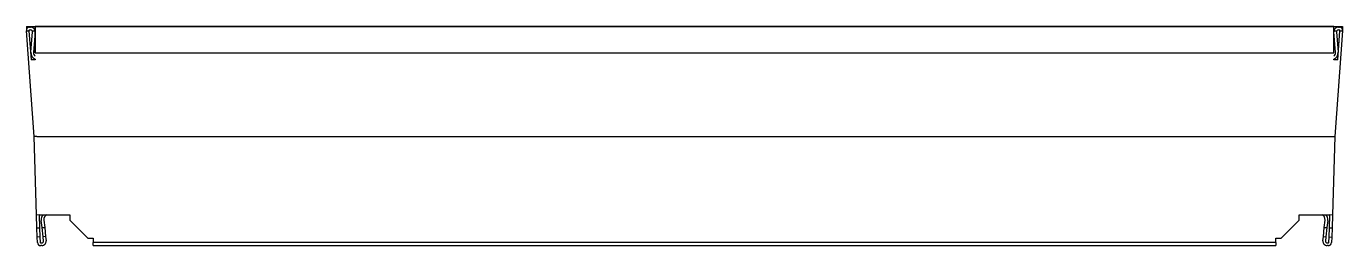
# Model space of a CAD drawing. Header units: millimetres. Extents: x 149 to 749, y 133 to 232.
import ezdxf

# ---------------------------------------------------------------- set-up
doc = ezdxf.new("R2010")
doc.units = ezdxf.units.MM

# ---------------------------------------------------------------- blocks, each defined once
blk = doc.blocks.new('*U2')
for p, q in [((0, 0), (600, 0)), ((0, 0), (0, -1.98)), ((0, -1.98), (1.2, -1.98)), ((3.5, -50.18), (0, -1.98)), ((1.2, -1.98), (1.2, -1.89)), ((1.2, -1.98), (2.17, -15.3)), ((1.42, -0.4), (1.89, -0.38)), ((1.48, -1.6), (1.95, -1.58)), ((2.04, -11.76), (2.79, -2.44)), ((2.69, -1.98), (3.95, -1.98)), ((3.99, -2.54), (3.24, -11.86)), ((596.76, -11.86), (596.01, -2.54)), ((596.05, -1.98), (597.31, -1.98)), ((600, -1.98), (596.5, -50.18)), ((597.21, -2.44), (597.96, -11.76)), ((597.83, -15.3), (598.8, -1.98)), ((598.05, -1.58), (598.52, -1.6)), ((598.11, -0.38), (598.58, -0.4)), ((598.8, -1.89), (598.8, -1.98)), ((598.8, -1.98), (600, -1.98)), ((600, 0), (600, -1.98)), ((4, -15.3), (2.17, -15.3)), ((4, -14.94), (4, -15.3)), ((596, -15.3), (596, -14.94)), ((597.83, -15.3), (596, -15.3)), ((4.65, -85.82), (3.5, -50.18)), ((4.7, -50.18), (3.5, -50.18)), ((4.7, -50.18), (595.3, -50.18)), ((595.3, -50.18), (596.5, -50.18)), ((596.5, -50.18), (595.35, -85.82)), ((4.65, -85.82), (5.85, -85.76)), ((4.84, -91.82), (4.65, -85.82)), ((5.85, -85.76), (5.85, -85.82)), ((5.85, -85.82), (6.04, -91.76)), ((5.85, -85.82), (19.83, -85.82)), ((7.15, -91.7), (6.81, -88.4)), ((8, -88.28), (8.35, -91.64)), ((19.83, -85.82), (19.83, -88.32)), ((19.83, -88.32), (28, -96.49)), ((572, -96.49), (580.17, -88.32)), ((580.17, -85.82), (594.15, -85.82)), ((580.17, -88.32), (580.17, -85.82)), ((591.65, -91.64), (592, -88.28)), ((593.19, -88.4), (592.85, -91.7)), ((593.96, -91.76), (594.15, -85.82)), ((594.15, -85.82), (594.15, -85.76)), ((594.15, -85.76), (595.35, -85.82)), ((595.35, -85.82), (595.16, -91.82)), ((4.84, -91.82), (6.04, -91.76)), ((4.98, -95.99), (4.84, -91.82)), ((6.18, -95.93), (4.98, -95.99)), ((5.06, -98.49), (4.98, -95.99)), ((6.04, -91.76), (6.18, -95.93)), ((6.18, -95.93), (6.26, -98.45)), ((7.15, -91.7), (8.35, -91.64)), ((7.59, -95.85), (7.15, -91.7)), ((8.79, -95.79), (7.59, -95.85)), ((7.8, -97.83), (7.59, -95.85)), ((8.35, -91.64), (8.79, -95.79)), ((8.79, -95.79), (8.99, -97.71)), ((591.01, -97.71), (591.21, -95.79)), ((591.21, -95.79), (591.65, -91.64)), ((591.21, -95.79), (592.41, -95.85)), ((591.65, -91.64), (592.85, -91.7)), ((592.41, -95.85), (592.2, -97.83)), ((592.85, -91.7), (592.41, -95.85)), ((593.74, -98.45), (593.82, -95.93)), ((593.82, -95.93), (593.96, -91.76)), ((593.82, -95.93), (595.02, -95.99)), ((593.96, -91.76), (595.16, -91.82)), ((595.02, -95.99), (594.94, -98.49)), ((595.16, -91.82), (595.02, -95.99)), ((6.57, -98.71), (7.04, -98.68)), ((7.1, -99.88), (6.63, -99.91)), ((28, -96.49), (30.5, -96.49)), ((30.5, -96.49), (30.5, -98.49)), ((569.5, -98.49), (30.5, -98.49)), ((30.5, -99.91), (30.5, -98.49)), ((30.5, -99.91), (569.5, -99.91)), ((569.5, -98.49), (569.5, -96.49)), ((569.5, -96.49), (572, -96.49)), ((569.5, -98.49), (569.5, -99.91)), ((593.37, -99.91), (592.9, -99.88)), ((592.96, -98.68), (593.43, -98.71))]:
    blk.add_line(p, q)
at = {"color": 42}
for p, q in [((4, -12), (4, 0)), ((596, -12), (596, 0))]:
    blk.add_line(p, q, dxfattribs=at)
blk.add_lwpolyline([(4, -12), (596, -12), (596, 0), (4, 0)], close=True, dxfattribs=at)
for centre, radius, start, end in [((1.5, -1.9), 1.5, 93, 183), ((1.5, -1.9), 0.301, 93, 178.16808), ((1.99, -2.38), 2, 11.42685, 93), ((1.99, -2.38), 0.8, 29.68899, 93), ((1.99, -2.38), 0.8, 355.41727, 29.68899), ((1.99, -2.38), 2, 355.41727, 11.42685), ((598.01, -2.38), 2, 168.57315, 184.58273), ((598.01, -2.38), 2, 87, 168.57315), ((598.01, -2.38), 0.8, 150.31101, 184.58273), ((598.01, -2.38), 0.8, 87, 150.31101), ((598.5, -1.9), 0.301, 1.83192, 87), ((598.5, -1.9), 1.5, 357, 87), ((5.24, -11.99), 3.2, 175.97763, 247.29295), ((5.24, -11.99), 2, 176.31643, 231.85842), ((594.76, -11.99), 3.2, 292.70705, 4.02237), ((594.76, -11.99), 2, 308.14158, 3.68357), ((10.49, -88.02), 3.7, 143.56505, 185.98684), ((10.49, -88.02), 2.5, 118.47966, 185.98684), ((589.51, -88.02), 2.5, 354.01316, 61.52034), ((589.51, -88.02), 3.7, 354.01316, 36.43495), ((6.56, -98.41), 1.5, 182.99994, 273), ((6.56, -98.41), 0.301, 187.83149, 272.99997), ((7, -97.88), 0.8, 273, 3.80464), ((7, -97.89), 2, 273.04743, 5.12339), ((593, -97.89), 2, 174.87661, 266.95257), ((593, -97.88), 0.8, 176.19536, 267), ((593.44, -98.41), 1.5, 267.00001, 357.00006), ((593.44, -98.41), 0.301, 267.00003, 352.16851)]:
    blk.add_arc(centre, radius, start, end)

msp = doc.modelspace()

# ---------------------------------------------------------------- block references
at = {"color": 42}
msp.add_blockref('*U2', (149.04, 232.44), dxfattribs=at)

doc.saveas('drawing.dxf')
